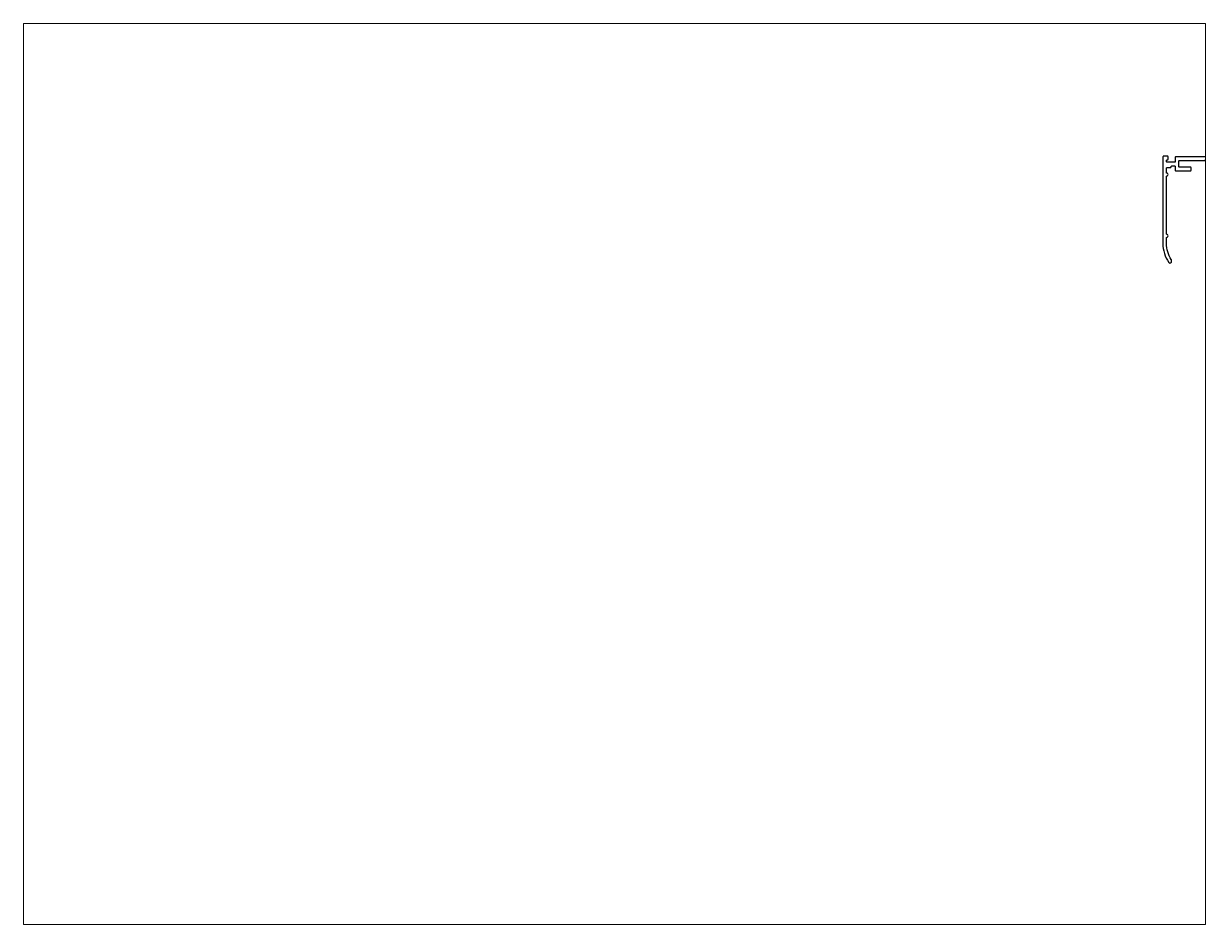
# Paper-space layout 'Layout1' of a CAD drawing. Extents: x 27 to 240, y 20 to 183.
# The model-space entities are those that its viewports show. They can reach past a viewport. Long polylines and large blocks are cut down to what shows.
import ezdxf

# ---------------------------------------------------------------- set-up
doc = ezdxf.new("R2010")
doc.units = 0
doc.header["$LTSCALE"] = 15
doc.layers.get('0').update_dxf_attribs({"linetype": 'CONTINUOUS'})

msp = doc.modelspace()

# ---------------------------------------------------------------- linework, layer by layer
at = {"linetype": 'CONTINUOUS'}
msp.add_lwpolyline([(393.32, 233.81), (373.72, 233.81, 0.414214), (373.52, 233.61), (373.52, 232.21, -0.414214), (373.32, 232.01), (370.92, 232.01, -0.414214), (370.72, 232.21), (370.72, 232.61, -0.414214), (370.92, 232.81), (371.02, 232.81, 0.414214), (371.22, 233.01), (371.22, 233.81, 0.414214), (371.02, 234.01), (369.82, 234.01, 0.414214), (369.52, 233.71), (369.52, 205.51, 0.149666), (371.4, 199.35, 0.743954), (372.32, 199.63), (372.32, 200, 0.142163), (372.24, 200.26, -0.142165), (370.72, 205.51), (370.72, 207.51, 1), (370.72, 208.51), (370.72, 227.51, 1), (370.72, 228.51), (370.72, 230.11, -0.414214), (370.92, 230.31), (372.02, 230.31, 0.414214), (372.22, 230.51), (372.22, 230.61, -0.414214), (372.42, 230.81), (373.32, 230.81, -0.414214), (373.52, 230.61), (373.52, 229.41, 0.414214), (373.72, 229.21), (378.52, 229.21, 0.414214), (378.72, 229.41), (378.72, 230.21, 0.414214), (378.52, 230.41), (374.92, 230.41, -0.414214), (374.72, 230.61), (374.72, 232.41, -0.414214), (374.92, 232.61), (383.27, 232.61, -1), (383.77, 232.61), (392.12, 232.61, -0.414214)], format="xyb", dxfattribs=at)

psp = doc.layouts.get("Layout1")

# ---------------------------------------------------------------- viewports
at = {"layer": '0', "color": 0, "linetype": 'BYBLOCK', "ltscale": 0.05}
psp.add_viewport(center=(133.35, 101.6), size=(213.36, 162.56), view_center_point=(190.51, 130.3), view_height=293.8955, dxfattribs=at)

doc.saveas('drawing.dxf')
